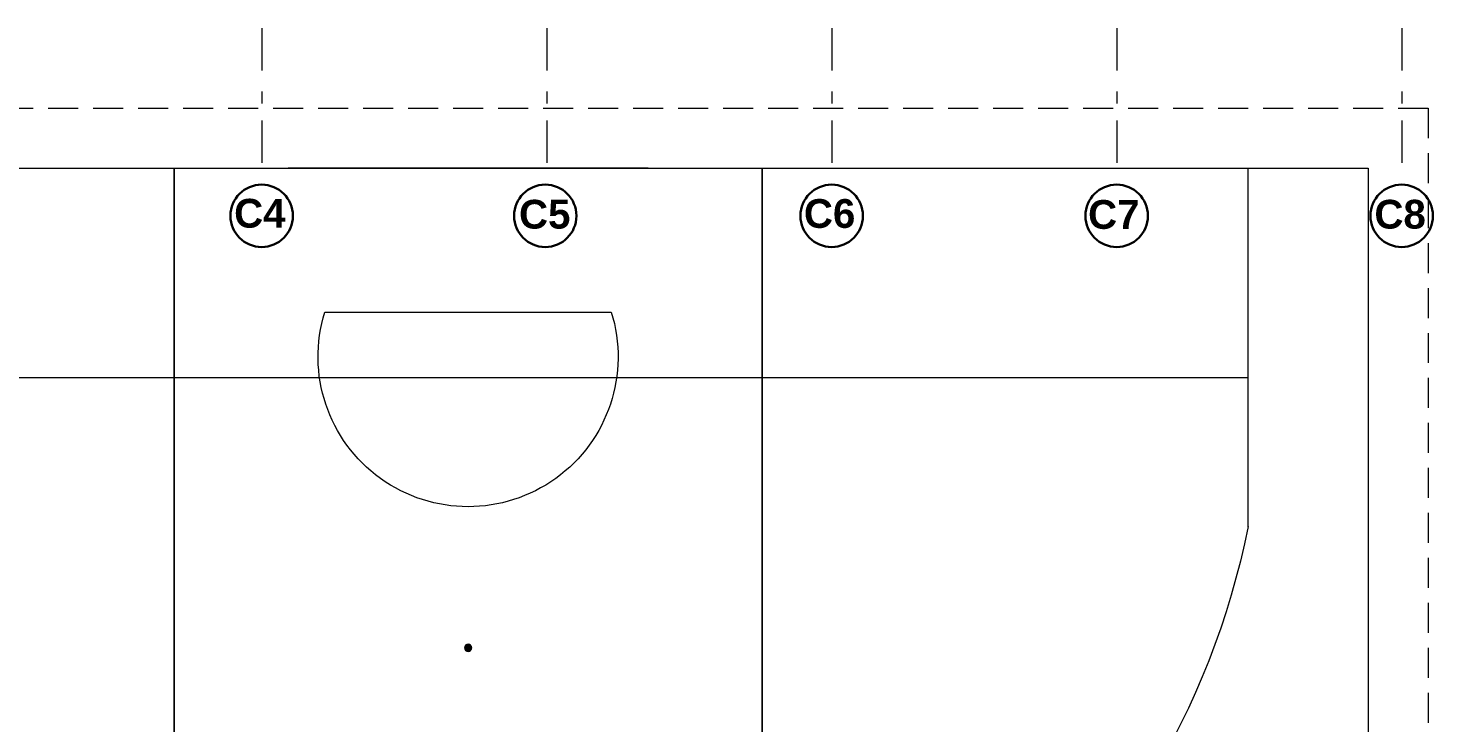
# Model space of a CAD drawing. Header units: millimetres. Extents: x 1 to 121, y 0 to 90.
# Drawn here: x 36.99 to 48.7, y 51.29 to 57.08 of the extents above; entities that cross this region are included whole.
import ezdxf

# ---------------------------------------------------------------- set-up
doc = ezdxf.new("R2010")
doc.units = ezdxf.units.MM
doc.linetypes.add('DASHED2', pattern=[0.375, 0.25, -0.125])
doc.linetypes.add('Dot & Dashed', pattern=[0.670278, 0.352778, -0.176389, 0, -0.141111])
for name, color, linetype, lineweight in [('0_Pluma_Nº__1', 253, 'Continuous', 9), ('0_Pluma_Nº__2', 250, 'Continuous', 20), ('Cotas varias El', 253, 'Continuous', 13), ('GRAFO 4', 7, 'Continuous', 30), ('Proyeccciones', 1, 'DASHED2', 18)]:
    doc.layers.add(name, color=color, linetype=linetype, lineweight=lineweight)
doc.styles.add('GENERATED_STYLE_1', font='arialbd.ttf')

# ---------------------------------------------------------------- blocks, each defined once
blk = doc.blocks.new('CANCHA TOTAL')
at = {"layer": '0_Pluma_Nº__1'}
h = blk.add_hatch(color=256, dxfattribs=at)
h.dxf.hatch_style = 1
h.paths.add_polyline_path([(872.982, -120.415, -1), (872.982, -120.475, -1)])
for p, q in [((880.482, -116.445), (865.482, -116.445)), ((865.482, -116.445), (865.482, -144.445)), ((880.482, -116.445), (865.482, -116.445)), ((865.482, -116.445), (865.482, -144.445)), ((866.482, -119.435), (866.482, -116.445)), ((870.532, -122.245), (870.532, -116.445)), ((870.532, -116.445), (870.532, -122.245)), ((871.482, -116.445), (874.482, -116.445)), ((871.482, -116.445), (874.482, -116.445)), ((871.482, -116.445), (874.482, -116.445)), ((875.432, -122.245), (875.432, -116.445)), ((875.432, -116.445), (875.432, -122.245)), ((874.175, -117.645), (871.789, -117.645)), ((866.482, -118.195), (879.482, -118.195))]:
    blk.add_line(p, q, dxfattribs=at)
blk.add_circle((872.982, -120.445), 0.03, dxfattribs=at)
for centre, radius, start, end in [((872.982, -118.018), 1.25, 162.6433, 17.3567), ((872.982, -118.136), 6.628, 191.2965, 348.7035)]:
    blk.add_arc(centre, radius, start, end, dxfattribs=at)

msp = doc.modelspace()

# ---------------------------------------------------------------- linework, layer by layer
at = {"layer": 'Cotas varias El', "linetype": 'Dot & Dashed'}
for p, q in [((38.937, 57.083), (38.937, 55.778)), ((41.312, 57.083), (41.312, 55.778)), ((43.687, 57.083), (43.687, 55.778)), ((46.062, 57.083), (46.062, 55.778)), ((48.437, 57.083), (48.437, 55.778))]:
    msp.add_line(p, q, dxfattribs=at)
at = {"layer": 'GRAFO 4', "linetype": 'Continuous'}
for centre in [(38.937, 55.518), (41.3, 55.518), (43.687, 55.518), (46.062, 55.518), (48.437, 55.518)]:
    msp.add_circle(centre, 0.26, dxfattribs=at)
at = {"layer": 'Proyeccciones'}
msp.add_lwpolyline([(32.657, 56.416), (48.657, 56.416), (48.657, 26.616), (32.657, 26.616)], close=True, dxfattribs=at)

# ---------------------------------------------------------------- block references
at = {"layer": '0_Pluma_Nº__2', "xscale": -1}
msp.add_blockref('CANCHA TOTAL', (913.639, 172.361), dxfattribs=at)
msp.add_blockref('CANCHA TOTAL', (913.639, 172.361), dxfattribs=at)

# ---------------------------------------------------------------- texts
at = {"char_height": 0.24, "width": 1.011031258713047e-14, "attachment_point": 9, "rotation": 0, "style": 'GENERATED_STYLE_1'}
for s, insert in [('C4', (39.136, 55.416)), ('C5', (41.51, 55.408)), ('C6', (43.884, 55.414)), ('C7', (46.252, 55.406)), ('C8', (48.638, 55.408))]:
    msp.add_mtext(s, dxfattribs=dict(at, insert=insert))

doc.saveas('drawing.dxf')
